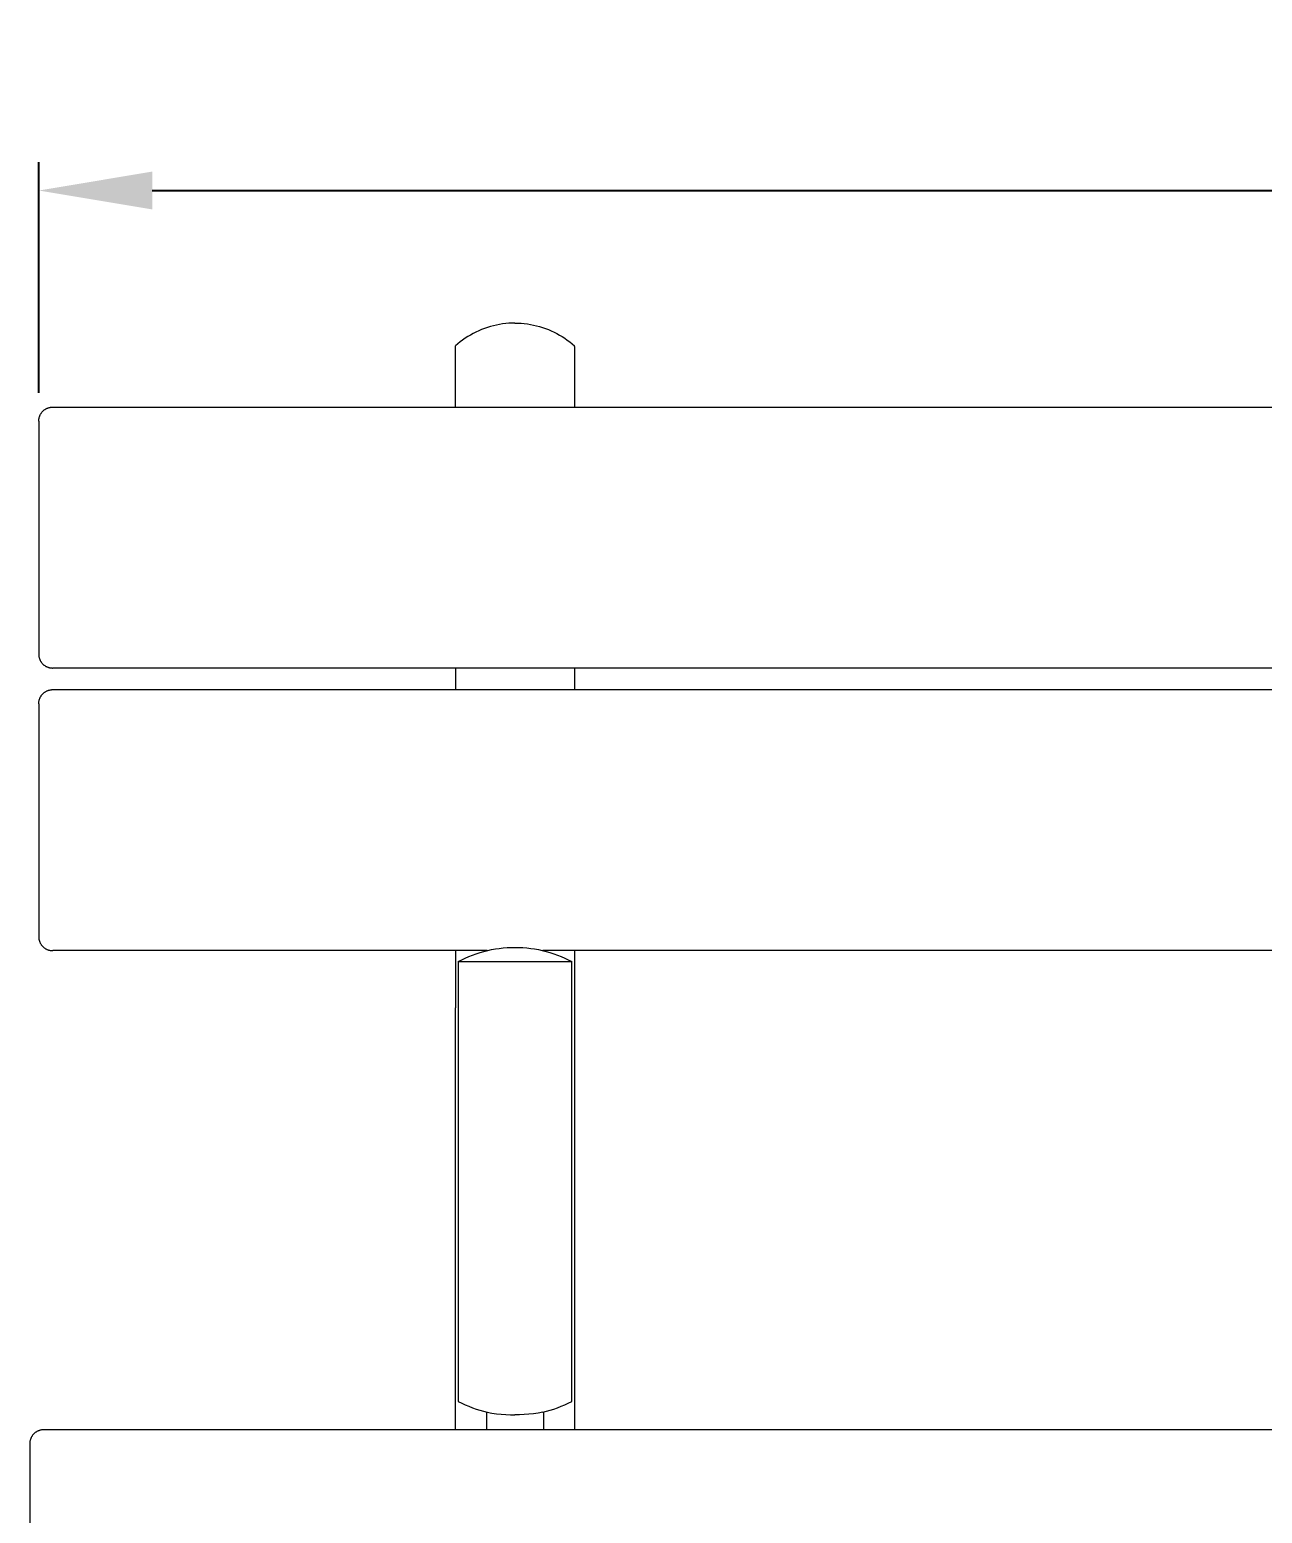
# Model space of a CAD drawing. Header units: millimetres. Extents: x -209 to 4251, y 50 to 3279.
# Drawn here: x -85 to 349, y 2756 to 3279 of the extents above; entities that cross this region are included whole.
import ezdxf

# ---------------------------------------------------------------- set-up
doc = ezdxf.new("R2010")
doc.units = ezdxf.units.MM
doc.layers.add('ZANO_R', color=7, linetype='Continuous', lineweight=0)
doc.layers.add('ZANO_W', color=1, linetype='Continuous', lineweight=0)
doc.styles.get("Standard").update_dxf_attribs({"font": 'ARIALUNI.TTF'})
doc.dimstyles.new('pl i ang', dxfattribs={"dimtxt": 50, "dimasz": 50, "dimexe": 1.25, "dimexo": 0.625, "dimgap": 10, "dimtad": 1, "dimtoh": 1, "dimtxsty": 'Standard', "dimcen": 2.5, "dimclrd": 1, "dimclre": 1, "dimclrt": 1, "dimadec": 0, "dimazin": 0, "dimtfac": 1, "dimtmove": 0, "dimatfit": 3, "dimfxl": 1, "dimarcsym": 1})

# ---------------------------------------------------------------- blocks, each defined once
blk = doc.blocks.new('*D437')
at = {"layer": 'ZANO_W', "color": 1, "lineweight": -2}
for p, q in [((-82.17, 3150.78), (-82.17, 3232.09)), ((1717.83, 3150.78), (1717.83, 3232.09)), ((-42.17, 3222.09), (1677.83, 3222.09))]:
    blk.add_line(p, q, dxfattribs=at)
at = {"layer": 'ZANO_W', "color": 1}
for points in [[(-42.17, 3228.76), (-42.17, 3215.43), (-82.17, 3222.09)], [(1677.83, 3215.43), (1677.83, 3228.76), (1717.83, 3222.09)]]:
    blk.add_solid(points, dxfattribs=at)
at = {"layer": 'ZANO_W', "color": 1, "insert": (817.83, 3252.53), "char_height": 40, "attachment_point": 5}
blk.add_mtext('1800', dxfattribs=at)

msp = doc.modelspace()

# ---------------------------------------------------------------- linework, layer by layer
at = {"layer": 'ZANO_R'}
for p, q in [((77, 3174.15), (75.96, 3173.83)), ((78.06, 3174.44), (77, 3174.15)), ((79.13, 3174.68), (78.06, 3174.44)), ((80.2, 3174.89), (79.13, 3174.68)), ((81.28, 3175.06), (80.2, 3174.89)), ((82.37, 3175.19), (81.28, 3175.06)), ((83.46, 3175.29), (82.37, 3175.19)), ((84.55, 3175.35), (83.46, 3175.29)), ((85.65, 3175.37), (84.55, 3175.35)), ((85.65, 3175.37), (86.74, 3175.35)), ((86.74, 3175.35), (87.84, 3175.29)), ((87.84, 3175.29), (88.93, 3175.19)), ((88.93, 3175.19), (90.02, 3175.06)), ((90.02, 3175.06), (91.1, 3174.89)), ((91.1, 3174.89), (92.17, 3174.68)), ((92.17, 3174.68), (93.24, 3174.44)), ((93.24, 3174.44), (94.3, 3174.15)), ((94.3, 3174.15), (95.34, 3173.83)), ((66.33, 3168.73), (65.48, 3168.04)), ((67.2, 3169.39), (66.33, 3168.73)), ((68.1, 3170.01), (67.2, 3169.39)), ((69.02, 3170.61), (68.1, 3170.01)), ((69.96, 3171.17), (69.02, 3170.61)), ((70.92, 3171.7), (69.96, 3171.17)), ((71.9, 3172.2), (70.92, 3171.7)), ((72.89, 3172.66), (71.9, 3172.2)), ((73.9, 3173.09), (72.89, 3172.66)), ((74.92, 3173.48), (73.9, 3173.09)), ((75.96, 3173.83), (74.92, 3173.48)), ((95.34, 3173.83), (96.38, 3173.48)), ((96.38, 3173.48), (97.4, 3173.09)), ((97.4, 3173.09), (98.41, 3172.66)), ((98.41, 3172.66), (99.4, 3172.2)), ((99.4, 3172.2), (100.38, 3171.7)), ((100.38, 3171.7), (101.34, 3171.17)), ((101.34, 3171.17), (102.28, 3170.61)), ((102.28, 3170.61), (103.2, 3170.01)), ((103.2, 3170.01), (104.09, 3169.39)), ((104.09, 3169.39), (104.97, 3168.73)), ((104.97, 3168.73), (105.82, 3168.04)), ((65.48, 3168.04), (64.65, 3167.32)), ((64.65, 3159.14), (64.65, 3167.32)), ((105.82, 3168.04), (106.65, 3167.32)), ((106.65, 3167.16), (106.65, 3167.32)), ((106.65, 3167.16), (106.65, 3145.78)), ((64.65, 3154.54), (64.65, 3159.14)), ((64.65, 3154.34), (64.65, 3154.54)), ((64.65, 3154), (64.65, 3154.34)), ((64.65, 3153.9), (64.65, 3154)), ((64.65, 3153.72), (64.65, 3153.9)), ((64.65, 3153.46), (64.65, 3153.72)), ((64.65, 3153.16), (64.65, 3153.46)), ((64.65, 3153.01), (64.65, 3153.16)), ((64.65, 3152.6), (64.65, 3153.01)), ((64.65, 3152.56), (64.65, 3152.6)), ((64.65, 3152.32), (64.65, 3152.56)), ((64.65, 3152.11), (64.65, 3152.32)), ((64.65, 3151.74), (64.65, 3152.11)), ((64.65, 3151.65), (64.65, 3151.74)), ((64.65, 3151.45), (64.65, 3151.65)), ((64.65, 3151.18), (64.65, 3151.45)), ((64.65, 3150.87), (64.65, 3151.18)), ((64.65, 3150.71), (64.65, 3150.87)), ((64.65, 3150.28), (64.65, 3150.71)), ((64.65, 3150.24), (64.65, 3150.28)), ((64.65, 3149.98), (64.65, 3150.24)), ((64.65, 3149.76), (64.65, 3149.98)), ((64.65, 3149.39), (64.65, 3149.76)), ((64.65, 3149.28), (64.65, 3149.39)), ((64.65, 3148.48), (64.65, 3149.28)), ((64.65, 3148.31), (64.65, 3148.48)), ((64.65, 3147.86), (64.65, 3148.31)), ((64.65, 3147.81), (64.65, 3147.86)), ((64.65, 3147.55), (64.65, 3147.81)), ((-81.88, 3142.46), (-81.82, 3142.62)), ((-81.82, 3142.62), (-81.75, 3142.77)), ((-81.75, 3142.77), (-81.68, 3142.93)), ((-81.68, 3142.93), (-81.61, 3143.08)), ((-81.61, 3143.08), (-81.52, 3143.23)), ((-81.52, 3143.23), (-81.44, 3143.38)), ((-81.44, 3143.38), (-81.35, 3143.52)), ((-81.35, 3143.52), (-81.25, 3143.66)), ((-81.25, 3143.66), (-81.15, 3143.8)), ((-81.15, 3143.8), (-81.04, 3143.94)), ((-81.04, 3143.94), (-80.93, 3144.07)), ((-80.93, 3144.07), (-80.82, 3144.19)), ((-80.82, 3144.19), (-80.7, 3144.32)), ((-80.7, 3144.32), (-80.58, 3144.44)), ((-80.58, 3144.44), (-80.45, 3144.55)), ((-80.45, 3144.55), (-80.32, 3144.66)), ((-80.32, 3144.66), (-80.19, 3144.77)), ((-80.19, 3144.77), (-80.05, 3144.87)), ((-80.05, 3144.87), (-79.91, 3144.96)), ((-79.91, 3144.96), (-79.76, 3145.05)), ((-79.76, 3145.05), (-79.62, 3145.14)), ((-79.62, 3145.14), (-79.47, 3145.22)), ((-79.47, 3145.22), (-79.31, 3145.3)), ((-79.31, 3145.3), (-79.16, 3145.37)), ((-79.16, 3145.37), (-79, 3145.43)), ((-79, 3145.43), (-78.84, 3145.49)), ((-78.84, 3145.49), (-78.68, 3145.55)), ((-78.68, 3145.55), (-78.51, 3145.6)), ((-78.51, 3145.6), (-78.35, 3145.64)), ((-78.35, 3145.64), (-78.18, 3145.68)), ((-78.18, 3145.68), (-78.02, 3145.71)), ((-78.02, 3145.71), (-77.85, 3145.73)), ((-77.85, 3145.73), (-77.68, 3145.76)), ((-77.68, 3145.76), (-77.51, 3145.77)), ((-77.51, 3145.77), (-77.34, 3145.78)), ((-77.34, 3145.78), (-77.17, 3145.78)), ((-77.17, 3145.78), (1712.83, 3145.78)), ((64.65, 3147.32), (64.65, 3147.55)), ((64.65, 3146.93), (64.65, 3147.32)), ((64.65, 3146.81), (64.65, 3146.93)), ((64.65, 3145.99), (64.65, 3146.81)), ((64.65, 3145.8), (64.65, 3145.99)), ((64.65, 3145.78), (64.65, 3145.8)), ((-82.17, 3140.78), (-82.16, 3140.95)), ((-82.17, 3140.78), (-82.17, 3069.65)), ((-82.16, 3140.95), (-82.15, 3141.12)), ((-82.15, 3141.12), (-82.14, 3141.29)), ((-82.14, 3141.29), (-82.12, 3141.46)), ((-82.12, 3141.46), (-82.09, 3141.63)), ((-82.09, 3141.63), (-82.06, 3141.8)), ((-82.06, 3141.8), (-82.02, 3141.97)), ((-82.02, 3141.97), (-81.98, 3142.13)), ((-81.98, 3142.13), (-81.93, 3142.29)), ((-81.93, 3142.29), (-81.88, 3142.46)), ((-82.17, 3069.65), (-82.17, 3058.56)), ((-82.17, 3058.56), (-82.16, 3058.39)), ((-82.16, 3058.39), (-82.14, 3058.22)), ((-82.14, 3058.22), (-82.13, 3058.05)), ((-82.13, 3058.05), (-82.1, 3057.88)), ((-82.1, 3057.88), (-82.07, 3057.71)), ((-82.07, 3057.71), (-82.03, 3057.55)), ((-82.03, 3057.55), (-81.99, 3057.38)), ((-81.99, 3057.38), (-81.94, 3057.22)), ((-81.94, 3057.22), (-81.89, 3057.06)), ((-81.89, 3057.06), (-81.83, 3056.9)), ((-81.83, 3056.9), (-81.76, 3056.74)), ((-81.76, 3056.74), (-81.69, 3056.59)), ((-81.69, 3056.59), (-81.62, 3056.43)), ((-81.62, 3056.43), (-81.53, 3056.28)), ((-81.53, 3056.28), (-81.45, 3056.14)), ((-81.45, 3056.14), (-81.36, 3056)), ((-81.36, 3056), (-81.26, 3055.86)), ((-81.26, 3055.86), (-81.16, 3055.72)), ((-81.16, 3055.72), (-81.05, 3055.59)), ((-81.05, 3055.59), (-80.94, 3055.46)), ((-80.94, 3055.46), (-80.83, 3055.33)), ((-80.83, 3055.33), (-80.71, 3055.21)), ((-80.71, 3055.21), (-80.58, 3055.09)), ((-80.58, 3055.09), (-80.46, 3054.98)), ((-80.46, 3054.98), (-80.33, 3054.87)), ((-80.33, 3054.87), (-80.19, 3054.77)), ((-80.19, 3054.77), (-80.05, 3054.67)), ((-80.05, 3054.67), (-79.91, 3054.58)), ((-79.91, 3054.58), (-79.77, 3054.49)), ((-79.77, 3054.49), (-79.62, 3054.4)), ((-79.62, 3054.4), (-79.47, 3054.32)), ((-79.47, 3054.32), (-79.31, 3054.25)), ((-79.31, 3054.25), (-79.16, 3054.18)), ((-79.16, 3054.18), (-79, 3054.12)), ((-79, 3054.12), (-78.84, 3054.06)), ((-78.84, 3054.06), (-78.68, 3054.01)), ((-78.68, 3054.01), (-78.51, 3053.97)), ((-78.51, 3053.97), (-78.35, 3053.93)), ((-78.35, 3053.93), (-78.18, 3053.89)), ((-78.18, 3053.89), (-78.01, 3053.87)), ((-78.01, 3053.87), (-77.84, 3053.84)), ((-77.84, 3053.84), (-77.68, 3053.83)), ((-77.68, 3053.83), (-77.51, 3053.82)), ((-77.51, 3053.82), (-77.34, 3053.81)), ((-77.34, 3053.81), (-77.17, 3053.81)), ((1712.83, 3053.81), (-77.17, 3053.81)), ((64.65, 3053.81), (64.65, 3046.19)), ((106.65, 3053.81), (106.65, 3046.19)), ((-81.82, 3043.03), (-81.75, 3043.18)), ((-81.75, 3043.18), (-81.68, 3043.34)), ((-81.68, 3043.34), (-81.61, 3043.49)), ((-81.61, 3043.49), (-81.52, 3043.64)), ((-81.52, 3043.64), (-81.44, 3043.79)), ((-81.44, 3043.79), (-81.35, 3043.93)), ((-81.35, 3043.93), (-81.25, 3044.07)), ((-81.25, 3044.07), (-81.15, 3044.21)), ((-81.15, 3044.21), (-81.04, 3044.35)), ((-81.04, 3044.35), (-80.93, 3044.48)), ((-80.93, 3044.48), (-80.82, 3044.6)), ((-80.82, 3044.6), (-80.7, 3044.73)), ((-80.7, 3044.73), (-80.58, 3044.84)), ((-80.58, 3044.84), (-80.45, 3044.96)), ((-80.45, 3044.96), (-80.32, 3045.07)), ((-80.32, 3045.07), (-80.19, 3045.17)), ((-80.19, 3045.17), (-80.05, 3045.28)), ((-80.05, 3045.28), (-79.91, 3045.37)), ((-79.91, 3045.37), (-79.76, 3045.46)), ((-79.76, 3045.46), (-79.62, 3045.55)), ((-79.62, 3045.55), (-79.47, 3045.63)), ((-79.47, 3045.63), (-79.31, 3045.71)), ((-79.31, 3045.71), (-79.16, 3045.78)), ((-79.16, 3045.78), (-79, 3045.84)), ((-79, 3045.84), (-78.84, 3045.9)), ((-78.84, 3045.9), (-78.68, 3045.96)), ((-78.68, 3045.96), (-78.51, 3046.01)), ((-78.51, 3046.01), (-78.35, 3046.05)), ((-78.35, 3046.05), (-78.18, 3046.09)), ((-78.18, 3046.09), (-78.02, 3046.12)), ((-78.02, 3046.12), (-77.85, 3046.14)), ((-77.85, 3046.14), (-77.68, 3046.16)), ((-77.68, 3046.16), (-77.51, 3046.18)), ((-77.51, 3046.18), (-77.34, 3046.19)), ((-77.34, 3046.19), (-77.17, 3046.19)), ((-77.17, 3046.19), (1712.83, 3046.19)), ((-82.17, 3041.19), (-82.16, 3041.36)), ((-82.17, 3041.19), (-82.17, 2970.05)), ((-82.16, 3041.36), (-82.15, 3041.53)), ((-82.15, 3041.53), (-82.14, 3041.7)), ((-82.14, 3041.7), (-82.12, 3041.87)), ((-82.12, 3041.87), (-82.09, 3042.04)), ((-82.09, 3042.04), (-82.06, 3042.21)), ((-82.06, 3042.21), (-82.02, 3042.37)), ((-82.02, 3042.37), (-81.98, 3042.54)), ((-81.98, 3042.54), (-81.93, 3042.7)), ((-81.93, 3042.7), (-81.88, 3042.87)), ((-81.88, 3042.87), (-81.82, 3043.03)), ((-82.17, 2970.05), (-82.17, 2958.97)), ((-82.17, 2958.97), (-82.16, 2958.8)), ((-82.16, 2958.8), (-82.14, 2958.63)), ((-82.14, 2958.63), (-82.13, 2958.46)), ((-82.13, 2958.46), (-82.1, 2958.29)), ((-82.1, 2958.29), (-82.07, 2958.12)), ((-82.07, 2958.12), (-82.03, 2957.96)), ((-82.03, 2957.96), (-81.99, 2957.79)), ((-81.99, 2957.79), (-81.94, 2957.63)), ((-81.94, 2957.63), (-81.89, 2957.47)), ((-81.89, 2957.47), (-81.83, 2957.31)), ((-81.83, 2957.31), (-81.76, 2957.15)), ((-81.76, 2957.15), (-81.69, 2957)), ((-81.69, 2957), (-81.62, 2956.84)), ((-81.62, 2956.84), (-81.53, 2956.69)), ((-81.53, 2956.69), (-81.45, 2956.55)), ((-81.45, 2956.55), (-81.36, 2956.4)), ((-81.36, 2956.4), (-81.26, 2956.26)), ((-81.26, 2956.26), (-81.16, 2956.13)), ((-81.16, 2956.13), (-81.05, 2955.99)), ((-81.05, 2955.99), (-80.94, 2955.87)), ((-80.94, 2955.87), (-80.83, 2955.74)), ((-80.83, 2955.74), (-80.71, 2955.62)), ((-80.71, 2955.62), (-80.58, 2955.5)), ((-80.58, 2955.5), (-80.46, 2955.39)), ((-80.46, 2955.39), (-80.33, 2955.28)), ((-80.33, 2955.28), (-80.19, 2955.18)), ((-80.19, 2955.18), (-80.05, 2955.08)), ((-80.05, 2955.08), (-79.91, 2954.98)), ((-79.91, 2954.98), (-79.77, 2954.9)), ((-79.77, 2954.9), (-79.62, 2954.81)), ((-79.62, 2954.81), (-79.47, 2954.73)), ((-79.47, 2954.73), (-79.31, 2954.66)), ((-79.31, 2954.66), (-79.16, 2954.59)), ((-79.16, 2954.59), (-79, 2954.53)), ((-79, 2954.53), (-78.84, 2954.47)), ((-78.84, 2954.47), (-78.68, 2954.42)), ((-78.68, 2954.42), (-78.51, 2954.38)), ((-78.51, 2954.38), (-78.35, 2954.34)), ((-78.35, 2954.34), (-78.18, 2954.3)), ((-78.18, 2954.3), (-78.01, 2954.28)), ((-78.01, 2954.28), (-77.84, 2954.25)), ((74.67, 2953.92), (76.02, 2954.26)), ((76.02, 2954.26), (77.37, 2954.55)), ((77.37, 2954.55), (78.74, 2954.8)), ((78.74, 2954.8), (80.11, 2955)), ((80.11, 2955), (81.49, 2955.16)), ((81.49, 2955.16), (82.87, 2955.28)), ((82.87, 2955.28), (84.26, 2955.34)), ((84.26, 2955.34), (85.65, 2955.37)), ((85.65, 2955.37), (87.04, 2955.34)), ((87.04, 2955.34), (88.42, 2955.28)), ((88.42, 2955.28), (89.81, 2955.16)), ((89.81, 2955.16), (91.19, 2955)), ((91.19, 2955), (92.56, 2954.8)), ((92.56, 2954.8), (93.93, 2954.55)), ((93.93, 2954.55), (95.28, 2954.26)), ((95.28, 2954.26), (96.63, 2953.92)), ((-77.84, 2954.25), (-77.68, 2954.24)), ((-77.68, 2954.24), (-77.51, 2954.23)), ((-77.51, 2954.23), (-77.34, 2954.22)), ((-77.34, 2954.22), (-77.17, 2954.22)), ((75.86, 2954.22), (-77.17, 2954.22)), ((64.65, 2954.22), (64.65, 2934.08)), ((65.65, 2950.37), (66.88, 2951)), ((65.65, 2950.37), (105.65, 2950.37)), ((65.65, 2950.37), (65.65, 2795.37)), ((66.88, 2951), (68.14, 2951.59)), ((68.14, 2951.59), (69.41, 2952.14)), ((69.41, 2952.14), (70.71, 2952.65)), ((70.71, 2952.65), (72.01, 2953.12)), ((72.01, 2953.12), (73.33, 2953.54)), ((73.33, 2953.54), (74.67, 2953.92)), ((1533.86, 2954.22), (95.44, 2954.22)), ((96.63, 2953.92), (97.96, 2953.54)), ((97.96, 2953.54), (99.29, 2953.12)), ((99.29, 2953.12), (100.59, 2952.65)), ((100.59, 2952.65), (101.88, 2952.14)), ((101.88, 2952.14), (103.16, 2951.59)), ((103.16, 2951.59), (104.41, 2951)), ((104.41, 2951), (105.65, 2950.37)), ((105.65, 2795.37), (105.65, 2950.37)), ((106.65, 2954.22), (106.65, 2934.08)), ((64.65, 2785.37), (64.65, 2934.08)), ((106.65, 2934.08), (106.65, 2785.37)), ((65.65, 2795.37), (66.87, 2794.74)), ((66.87, 2794.74), (68.1, 2794.16)), ((68.1, 2794.16), (69.36, 2793.61)), ((69.36, 2793.61), (70.63, 2793.11)), ((70.63, 2793.11), (71.91, 2792.65)), ((71.91, 2792.65), (73.21, 2792.23)), ((73.21, 2792.23), (74.53, 2791.85)), ((96.77, 2791.85), (98.09, 2792.23)), ((98.09, 2792.23), (99.39, 2792.65)), ((99.39, 2792.65), (100.67, 2793.11)), ((100.67, 2793.11), (101.94, 2793.61)), ((101.94, 2793.61), (103.2, 2794.16)), ((103.2, 2794.16), (104.43, 2794.74)), ((104.43, 2794.74), (105.65, 2795.37)), ((74.53, 2791.85), (75.85, 2791.51)), ((75.65, 2791.56), (75.65, 2785.37)), ((75.85, 2791.51), (77.47, 2791.24)), ((77.47, 2791.24), (79.1, 2791.01)), ((79.1, 2791.01), (80.73, 2790.84)), ((80.73, 2790.84), (82.37, 2790.72)), ((82.37, 2790.72), (84.01, 2790.65)), ((84.01, 2790.65), (85.65, 2790.63)), ((87.29, 2790.65), (85.65, 2790.63)), ((88.93, 2790.72), (87.29, 2790.65)), ((90.57, 2790.84), (88.93, 2790.72)), ((92.2, 2791.01), (90.57, 2790.84)), ((93.83, 2791.24), (92.2, 2791.01)), ((95.45, 2791.51), (93.83, 2791.24)), ((95.45, 2791.51), (96.77, 2791.85)), ((95.65, 2791.56), (95.65, 2785.37)), ((-85.17, 2781.72), (-85.21, 2781.55)), ((-85.12, 2781.88), (-85.17, 2781.72)), ((-85.06, 2782.04), (-85.12, 2781.88)), ((-85, 2782.2), (-85.06, 2782.04)), ((-84.94, 2782.36), (-85, 2782.2)), ((-84.87, 2782.51), (-84.94, 2782.36)), ((-84.79, 2782.67), (-84.87, 2782.51)), ((-84.71, 2782.82), (-84.79, 2782.67)), ((-84.62, 2782.96), (-84.71, 2782.82)), ((-84.53, 2783.11), (-84.62, 2782.96)), ((-84.44, 2783.25), (-84.53, 2783.11)), ((-84.33, 2783.39), (-84.44, 2783.25)), ((-84.23, 2783.52), (-84.33, 2783.39)), ((-84.12, 2783.65), (-84.23, 2783.52)), ((-84, 2783.78), (-84.12, 2783.65)), ((-83.89, 2783.9), (-84, 2783.78)), ((-83.76, 2784.02), (-83.89, 2783.9)), ((-83.64, 2784.14), (-83.76, 2784.02)), ((-83.51, 2784.25), (-83.64, 2784.14)), ((-83.37, 2784.35), (-83.51, 2784.25)), ((-83.23, 2784.45), (-83.37, 2784.35)), ((-83.09, 2784.55), (-83.23, 2784.45)), ((-82.95, 2784.64), (-83.09, 2784.55)), ((-82.8, 2784.73), (-82.95, 2784.64)), ((-82.65, 2784.81), (-82.8, 2784.73)), ((-82.5, 2784.88), (-82.65, 2784.81)), ((-82.34, 2784.95), (-82.5, 2784.88)), ((-82.18, 2785.02), (-82.34, 2784.95)), ((-82.03, 2785.08), (-82.18, 2785.02)), ((-81.86, 2785.13), (-82.03, 2785.08)), ((-81.7, 2785.18), (-81.86, 2785.13)), ((-81.53, 2785.22), (-81.7, 2785.18)), ((-81.37, 2785.26), (-81.53, 2785.22)), ((-81.2, 2785.29), (-81.37, 2785.26)), ((-81.03, 2785.32), (-81.2, 2785.29)), ((-80.86, 2785.34), (-81.03, 2785.32)), ((-80.69, 2785.36), (-80.86, 2785.34)), ((-80.52, 2785.36), (-80.69, 2785.36)), ((-80.35, 2785.37), (-80.52, 2785.36)), ((1709.65, 2785.37), (-80.35, 2785.37)), ((-85.34, 2780.71), (-85.35, 2780.54)), ((-85.35, 2780.54), (-85.35, 2780.37)), ((-85.35, 2780.37), (-85.35, 2745.37)), ((-85.32, 2780.88), (-85.34, 2780.71)), ((-85.3, 2781.05), (-85.32, 2780.88)), ((-85.28, 2781.22), (-85.3, 2781.05)), ((-85.25, 2781.38), (-85.28, 2781.22)), ((-85.21, 2781.55), (-85.25, 2781.38))]:
    msp.add_line(p, q, dxfattribs=at)

# ---------------------------------------------------------------- dimensions: what is measured, and where the dimension line sits
at = {"layer": 'ZANO_W'}
dim = msp.add_linear_dim(base=(1717.83, 3222.09), p1=(-82.17, 3140.78), p2=(1717.83, 3140.78), dimstyle='pl i ang', override={"dimtxt": 40, "dimasz": 40, "dimexe": 10, "dimexo": 10, "dimtoh": 0, "dimdec": 0, "dimtdec": 0, "dimtmove": 1}, dxfattribs=at)
dim.commit()
dim.dimension.update_dxf_attribs({"geometry": '*D437', "text_midpoint": (817.83, 3252.53)})

doc.saveas('drawing.dxf')
